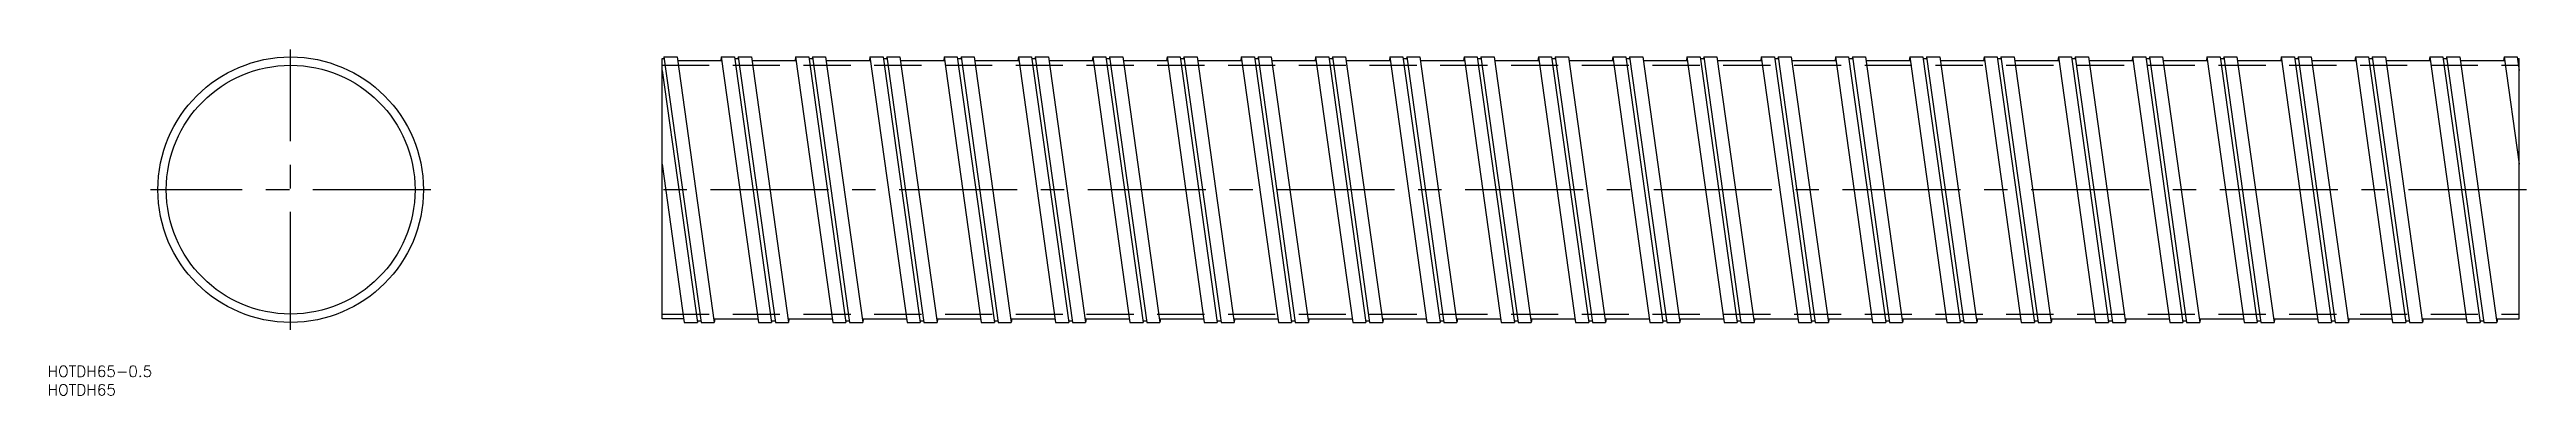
# Model space of a CAD drawing. Extents: x -65 to 602, y -55 to 38.
import ezdxf

# ---------------------------------------------------------------- set-up
doc = ezdxf.new("R2010")
doc.units = 0
doc.linetypes.add('CENTER', pattern=[50.8, 31.75, -6.35, 6.35, -6.35])
doc.linetypes.add('DASHED', pattern=[19.05, 12.7, -6.35])
doc.layers.get('0').update_dxf_attribs({"linetype": 'CONTINUOUS'})
doc.layers.add('CENTER', color=1, linetype='CENTER')
doc.styles.get("Standard").update_dxf_attribs({"font": 'txt.shx', "height": 3, "bigfont": 'bigfont.shx'})

msp = doc.modelspace()

# ---------------------------------------------------------------- linework, layer by layer
at = {"color": 7, "linetype": 'CONTINUOUS'}
for p, q in [((100, -34.8), (100, 35.3)), ((100, 35.3), (100.57, 35.3)), ((100.5, 35.75), (100.44, 35.3)), ((100.5, 35.75), (110.5, -35.75)), ((100.5, 35.75), (104.04, 35.75)), ((104.04, 35.75), (114.04, -35.75)), ((104.17, 34.8), (116.09, 34.8)), ((115.96, 35.75), (115.83, 34.8)), ((115.96, 35.75), (125.96, -35.75)), ((115.96, 35.75), (119.5, 35.75)), ((119.5, 35.75), (129.5, -35.75)), ((119.56, 35.3), (120.57, 35.3)), ((120.5, 35.75), (120.44, 35.3)), ((120.5, 35.75), (130.5, -35.75)), ((120.5, 35.75), (124.04, 35.75)), ((124.04, 35.75), (134.04, -35.75)), ((124.17, 34.8), (136.09, 34.8)), ((135.96, 35.75), (135.83, 34.8)), ((135.96, 35.75), (145.96, -35.75)), ((135.96, 35.75), (139.5, 35.75)), ((139.5, 35.75), (149.5, -35.75)), ((139.56, 35.3), (140.57, 35.3)), ((140.5, 35.75), (140.44, 35.3)), ((140.5, 35.75), (150.5, -35.75)), ((140.5, 35.75), (144.04, 35.75)), ((144.04, 35.75), (154.04, -35.75)), ((144.17, 34.8), (156.09, 34.8)), ((155.96, 35.75), (155.83, 34.8)), ((155.96, 35.75), (165.96, -35.75)), ((155.96, 35.75), (159.5, 35.75)), ((159.5, 35.75), (169.5, -35.75)), ((159.56, 35.3), (160.57, 35.3)), ((160.5, 35.75), (160.44, 35.3)), ((160.5, 35.75), (170.5, -35.75)), ((160.5, 35.75), (164.04, 35.75)), ((164.04, 35.75), (174.04, -35.75)), ((164.17, 34.8), (176.09, 34.8)), ((175.96, 35.75), (175.83, 34.8)), ((175.96, 35.75), (185.96, -35.75)), ((175.96, 35.75), (179.5, 35.75)), ((179.5, 35.75), (189.5, -35.75)), ((179.56, 35.3), (180.57, 35.3)), ((180.5, 35.75), (180.44, 35.3)), ((180.5, 35.75), (190.5, -35.75)), ((180.5, 35.75), (184.04, 35.75)), ((184.04, 35.75), (194.04, -35.75)), ((184.17, 34.8), (196.09, 34.8)), ((195.96, 35.75), (195.83, 34.8)), ((195.96, 35.75), (205.96, -35.75)), ((195.96, 35.75), (199.5, 35.75)), ((199.5, 35.75), (209.5, -35.75)), ((199.56, 35.3), (200.57, 35.3)), ((200.5, 35.75), (200.44, 35.3)), ((200.5, 35.75), (210.5, -35.75)), ((200.5, 35.75), (204.04, 35.75)), ((204.04, 35.75), (214.04, -35.75)), ((204.17, 34.8), (216.09, 34.8)), ((215.96, 35.75), (215.83, 34.8)), ((215.96, 35.75), (225.96, -35.75)), ((215.96, 35.75), (219.5, 35.75)), ((219.5, 35.75), (229.5, -35.75)), ((219.56, 35.3), (220.57, 35.3)), ((220.5, 35.75), (220.44, 35.3)), ((220.5, 35.75), (230.5, -35.75)), ((220.5, 35.75), (224.04, 35.75)), ((224.04, 35.75), (234.04, -35.75)), ((224.17, 34.8), (236.09, 34.8)), ((235.96, 35.75), (235.83, 34.8)), ((235.96, 35.75), (245.96, -35.75)), ((235.96, 35.75), (239.5, 35.75)), ((239.5, 35.75), (249.5, -35.75)), ((239.56, 35.3), (240.57, 35.3)), ((240.5, 35.75), (240.44, 35.3)), ((240.5, 35.75), (250.5, -35.75)), ((240.5, 35.75), (244.04, 35.75)), ((244.04, 35.75), (254.04, -35.75)), ((244.17, 34.8), (256.09, 34.8)), ((255.96, 35.75), (255.83, 34.8)), ((255.96, 35.75), (259.5, 35.75)), ((255.96, 35.75), (265.96, -35.75)), ((259.5, 35.75), (269.5, -35.75)), ((259.56, 35.3), (260.57, 35.3)), ((260.5, 35.75), (260.44, 35.3)), ((260.5, 35.75), (270.5, -35.75)), ((260.5, 35.75), (264.04, 35.75)), ((264.04, 35.75), (274.04, -35.75)), ((264.17, 34.8), (276.09, 34.8)), ((275.96, 35.75), (275.83, 34.8)), ((275.96, 35.75), (285.96, -35.75)), ((275.96, 35.75), (279.5, 35.75)), ((279.5, 35.75), (289.5, -35.75)), ((279.56, 35.3), (280.57, 35.3)), ((280.5, 35.75), (280.44, 35.3)), ((280.5, 35.75), (290.5, -35.75)), ((280.5, 35.75), (284.04, 35.75)), ((284.04, 35.75), (294.04, -35.75)), ((284.17, 34.8), (296.09, 34.8)), ((295.96, 35.75), (295.83, 34.8)), ((295.96, 35.75), (305.96, -35.75)), ((295.96, 35.75), (299.5, 35.75)), ((299.5, 35.75), (309.5, -35.75)), ((299.56, 35.3), (300.57, 35.3)), ((300.5, 35.75), (300.44, 35.3)), ((300.5, 35.75), (310.5, -35.75)), ((300.5, 35.75), (304.04, 35.75)), ((304.04, 35.75), (314.04, -35.75)), ((304.17, 34.8), (316.09, 34.8)), ((315.96, 35.75), (315.83, 34.8)), ((315.96, 35.75), (325.96, -35.75)), ((315.96, 35.75), (319.5, 35.75)), ((319.5, 35.75), (329.5, -35.75)), ((319.56, 35.3), (320.57, 35.3)), ((320.5, 35.75), (320.44, 35.3)), ((320.5, 35.75), (330.5, -35.75)), ((320.5, 35.75), (324.04, 35.75)), ((324.04, 35.75), (334.04, -35.75)), ((324.17, 34.8), (336.09, 34.8)), ((335.96, 35.75), (335.83, 34.8)), ((335.96, 35.75), (345.96, -35.75)), ((335.96, 35.75), (339.5, 35.75)), ((339.5, 35.75), (349.5, -35.75)), ((339.56, 35.3), (340.57, 35.3)), ((340.5, 35.75), (340.44, 35.3)), ((340.5, 35.75), (350.5, -35.75)), ((340.5, 35.75), (344.04, 35.75)), ((344.04, 35.75), (354.04, -35.75)), ((344.17, 34.8), (356.09, 34.8)), ((355.96, 35.75), (355.83, 34.8)), ((355.96, 35.75), (365.96, -35.75)), ((355.96, 35.75), (359.5, 35.75)), ((359.5, 35.75), (369.5, -35.75)), ((359.56, 35.3), (360.57, 35.3)), ((360.5, 35.75), (360.44, 35.3)), ((360.5, 35.75), (370.5, -35.75)), ((360.5, 35.75), (364.04, 35.75)), ((364.04, 35.75), (374.04, -35.75)), ((364.17, 34.8), (376.09, 34.8)), ((375.96, 35.75), (375.83, 34.8)), ((375.96, 35.75), (385.96, -35.75)), ((375.96, 35.75), (379.5, 35.75)), ((379.5, 35.75), (389.5, -35.75)), ((379.56, 35.3), (380.57, 35.3)), ((380.5, 35.75), (380.44, 35.3)), ((380.5, 35.75), (390.5, -35.75)), ((380.5, 35.75), (384.04, 35.75)), ((384.04, 35.75), (394.04, -35.75)), ((384.17, 34.8), (396.09, 34.8)), ((395.96, 35.75), (395.83, 34.8)), ((395.96, 35.75), (405.96, -35.75)), ((395.96, 35.75), (399.5, 35.75)), ((399.5, 35.75), (409.5, -35.75)), ((399.56, 35.3), (400.57, 35.3)), ((400.5, 35.75), (400.44, 35.3)), ((400.5, 35.75), (410.5, -35.75)), ((400.5, 35.75), (404.04, 35.75)), ((404.04, 35.75), (414.04, -35.75)), ((404.17, 34.8), (416.09, 34.8)), ((415.96, 35.75), (415.83, 34.8)), ((415.96, 35.75), (419.5, 35.75)), ((415.96, 35.75), (425.96, -35.75)), ((419.5, 35.75), (429.5, -35.75)), ((419.56, 35.3), (420.57, 35.3)), ((420.5, 35.75), (420.44, 35.3)), ((420.5, 35.75), (430.5, -35.75)), ((420.5, 35.75), (424.04, 35.75)), ((424.04, 35.75), (434.04, -35.75)), ((424.17, 34.8), (436.09, 34.8)), ((435.96, 35.75), (435.83, 34.8)), ((435.96, 35.75), (445.96, -35.75)), ((435.96, 35.75), (439.5, 35.75)), ((439.5, 35.75), (449.5, -35.75)), ((439.56, 35.3), (440.57, 35.3)), ((440.5, 35.75), (440.44, 35.3)), ((440.5, 35.75), (450.5, -35.75)), ((440.5, 35.75), (444.04, 35.75)), ((444.04, 35.75), (454.04, -35.75)), ((444.17, 34.8), (456.09, 34.8)), ((455.96, 35.75), (455.83, 34.8)), ((455.96, 35.75), (465.96, -35.75)), ((455.96, 35.75), (459.5, 35.75)), ((459.5, 35.75), (469.5, -35.75)), ((459.56, 35.3), (460.57, 35.3)), ((460.5, 35.75), (460.44, 35.3)), ((460.5, 35.75), (470.5, -35.75)), ((460.5, 35.75), (464.04, 35.75)), ((464.04, 35.75), (474.04, -35.75)), ((464.17, 34.8), (476.09, 34.8)), ((475.96, 35.75), (475.83, 34.8)), ((475.96, 35.75), (485.96, -35.75)), ((475.96, 35.75), (479.5, 35.75)), ((479.5, 35.75), (489.5, -35.75)), ((479.56, 35.3), (480.57, 35.3)), ((480.5, 35.75), (480.44, 35.3)), ((480.5, 35.75), (490.5, -35.75)), ((480.5, 35.75), (484.04, 35.75)), ((484.04, 35.75), (494.04, -35.75)), ((484.17, 34.8), (496.09, 34.8)), ((495.96, 35.75), (495.83, 34.8)), ((495.96, 35.75), (505.96, -35.75)), ((495.96, 35.75), (499.5, 35.75)), ((499.5, 35.75), (509.5, -35.75)), ((499.56, 35.3), (500.57, 35.3)), ((500.5, 35.75), (500.44, 35.3)), ((500.5, 35.75), (510.5, -35.75)), ((500.5, 35.75), (504.04, 35.75)), ((504.04, 35.75), (514.04, -35.75)), ((504.17, 34.8), (516.09, 34.8)), ((515.96, 35.75), (515.83, 34.8)), ((515.96, 35.75), (525.96, -35.75)), ((515.96, 35.75), (519.5, 35.75)), ((519.5, 35.75), (529.5, -35.75)), ((519.56, 35.3), (520.57, 35.3)), ((520.5, 35.75), (520.44, 35.3)), ((520.5, 35.75), (530.5, -35.75)), ((520.5, 35.75), (524.04, 35.75)), ((524.04, 35.75), (534.04, -35.75)), ((524.17, 34.8), (536.09, 34.8)), ((535.96, 35.75), (535.83, 34.8)), ((535.96, 35.75), (545.96, -35.75)), ((535.96, 35.75), (539.5, 35.75)), ((539.5, 35.75), (549.5, -35.75)), ((539.56, 35.3), (540.57, 35.3)), ((540.5, 35.75), (540.44, 35.3)), ((540.5, 35.75), (550.5, -35.75)), ((540.5, 35.75), (544.04, 35.75)), ((544.04, 35.75), (554.04, -35.75)), ((544.17, 34.8), (556.09, 34.8)), ((555.96, 35.75), (555.83, 34.8)), ((555.96, 35.75), (565.96, -35.75)), ((555.96, 35.75), (559.5, 35.75)), ((559.5, 35.75), (569.5, -35.75)), ((559.56, 35.3), (560.57, 35.3)), ((560.5, 35.75), (560.44, 35.3)), ((560.5, 35.75), (570.5, -35.75)), ((560.5, 35.75), (564.04, 35.75)), ((564.04, 35.75), (574.04, -35.75)), ((564.17, 34.8), (576.09, 34.8)), ((575.96, 35.75), (575.83, 34.8)), ((575.96, 35.75), (585.96, -35.75)), ((575.96, 35.75), (579.5, 35.75)), ((579.5, 35.75), (589.5, -35.75)), ((579.56, 35.3), (580.57, 35.3)), ((580.5, 35.75), (580.44, 35.3)), ((580.5, 35.75), (584.04, 35.75)), ((580.5, 35.75), (590.5, -35.75)), ((584.04, 35.75), (594.04, -35.75)), ((584.17, 34.8), (596.09, 34.8)), ((595.96, 35.75), (595.83, 34.8)), ((595.96, 35.75), (600, 6.87)), ((595.96, 35.75), (599.5, 35.75)), ((599.5, 35.75), (600, 32.14)), ((599.56, 35.3), (600, 35.3)), ((600, -34.8), (600, 35.3)), ((100, 32.14), (109.5, -35.75)), ((100, 6.87), (105.96, -35.75)), ((105.83, -34.8), (100, -34.8)), ((105.96, -35.75), (109.5, -35.75)), ((109.43, -35.3), (110.44, -35.3)), ((109.56, -35.3), (109.5, -35.75)), ((110.5, -35.75), (114.04, -35.75)), ((113.91, -34.8), (125.83, -34.8)), ((114.17, -34.8), (114.04, -35.75)), ((125.96, -35.75), (129.5, -35.75)), ((129.43, -35.3), (130.44, -35.3)), ((129.56, -35.3), (129.5, -35.75)), ((130.5, -35.75), (134.04, -35.75)), ((133.91, -34.8), (145.83, -34.8)), ((134.17, -34.8), (134.04, -35.75)), ((145.96, -35.75), (149.5, -35.75)), ((149.43, -35.3), (150.44, -35.3)), ((149.56, -35.3), (149.5, -35.75)), ((150.5, -35.75), (154.04, -35.75)), ((153.91, -34.8), (165.83, -34.8)), ((154.17, -34.8), (154.04, -35.75)), ((165.96, -35.75), (169.5, -35.75)), ((169.43, -35.3), (170.44, -35.3)), ((169.56, -35.3), (169.5, -35.75)), ((170.5, -35.75), (174.04, -35.75)), ((173.91, -34.8), (185.83, -34.8)), ((174.17, -34.8), (174.04, -35.75)), ((185.96, -35.75), (189.5, -35.75)), ((189.43, -35.3), (190.44, -35.3)), ((189.56, -35.3), (189.5, -35.75)), ((190.5, -35.75), (194.04, -35.75)), ((193.91, -34.8), (205.83, -34.8)), ((194.17, -34.8), (194.04, -35.75)), ((205.96, -35.75), (209.5, -35.75)), ((209.43, -35.3), (210.44, -35.3)), ((209.56, -35.3), (209.5, -35.75)), ((210.5, -35.75), (214.04, -35.75)), ((213.91, -34.8), (225.83, -34.8)), ((214.17, -34.8), (214.04, -35.75)), ((225.96, -35.75), (229.5, -35.75)), ((229.43, -35.3), (230.44, -35.3)), ((229.56, -35.3), (229.5, -35.75)), ((230.5, -35.75), (234.04, -35.75)), ((233.91, -34.8), (245.83, -34.8)), ((234.17, -34.8), (234.04, -35.75)), ((245.96, -35.75), (249.5, -35.75)), ((249.43, -35.3), (250.44, -35.3)), ((249.56, -35.3), (249.5, -35.75)), ((250.5, -35.75), (254.04, -35.75)), ((253.91, -34.8), (265.83, -34.8)), ((254.17, -34.8), (254.04, -35.75)), ((265.96, -35.75), (269.5, -35.75)), ((269.43, -35.3), (270.44, -35.3)), ((269.56, -35.3), (269.5, -35.75)), ((270.5, -35.75), (274.04, -35.75)), ((273.91, -34.8), (285.83, -34.8)), ((274.17, -34.8), (274.04, -35.75)), ((285.96, -35.75), (289.5, -35.75)), ((289.43, -35.3), (290.44, -35.3)), ((289.56, -35.3), (289.5, -35.75)), ((290.5, -35.75), (294.04, -35.75)), ((293.91, -34.8), (305.83, -34.8)), ((294.17, -34.8), (294.04, -35.75)), ((305.96, -35.75), (309.5, -35.75)), ((309.43, -35.3), (310.44, -35.3)), ((309.56, -35.3), (309.5, -35.75)), ((310.5, -35.75), (314.04, -35.75)), ((313.91, -34.8), (325.83, -34.8)), ((314.17, -34.8), (314.04, -35.75)), ((325.96, -35.75), (329.5, -35.75)), ((329.43, -35.3), (330.44, -35.3)), ((329.56, -35.3), (329.5, -35.75)), ((330.5, -35.75), (334.04, -35.75)), ((333.91, -34.8), (345.83, -34.8)), ((334.17, -34.8), (334.04, -35.75)), ((345.96, -35.75), (349.5, -35.75)), ((349.43, -35.3), (350.44, -35.3)), ((349.56, -35.3), (349.5, -35.75)), ((350.5, -35.75), (354.04, -35.75)), ((353.91, -34.8), (365.83, -34.8)), ((354.17, -34.8), (354.04, -35.75)), ((365.96, -35.75), (369.5, -35.75)), ((369.43, -35.3), (370.44, -35.3)), ((369.56, -35.3), (369.5, -35.75)), ((370.5, -35.75), (374.04, -35.75)), ((373.91, -34.8), (385.83, -34.8)), ((374.17, -34.8), (374.04, -35.75)), ((385.96, -35.75), (389.5, -35.75)), ((389.43, -35.3), (390.44, -35.3)), ((389.56, -35.3), (389.5, -35.75)), ((390.5, -35.75), (394.04, -35.75)), ((393.91, -34.8), (405.83, -34.8)), ((394.17, -34.8), (394.04, -35.75)), ((405.96, -35.75), (409.5, -35.75)), ((409.43, -35.3), (410.44, -35.3)), ((409.56, -35.3), (409.5, -35.75)), ((410.5, -35.75), (414.04, -35.75)), ((413.91, -34.8), (425.83, -34.8)), ((414.17, -34.8), (414.04, -35.75)), ((425.96, -35.75), (429.5, -35.75)), ((429.43, -35.3), (430.44, -35.3)), ((429.56, -35.3), (429.5, -35.75)), ((430.5, -35.75), (434.04, -35.75)), ((433.91, -34.8), (445.83, -34.8)), ((434.17, -34.8), (434.04, -35.75)), ((445.96, -35.75), (449.5, -35.75)), ((449.43, -35.3), (450.44, -35.3)), ((449.56, -35.3), (449.5, -35.75)), ((450.5, -35.75), (454.04, -35.75)), ((453.91, -34.8), (465.83, -34.8)), ((454.17, -34.8), (454.04, -35.75)), ((465.96, -35.75), (469.5, -35.75)), ((469.43, -35.3), (470.44, -35.3)), ((469.56, -35.3), (469.5, -35.75)), ((470.5, -35.75), (474.04, -35.75)), ((473.91, -34.8), (485.83, -34.8)), ((474.17, -34.8), (474.04, -35.75)), ((485.96, -35.75), (489.5, -35.75)), ((489.43, -35.3), (490.44, -35.3)), ((489.56, -35.3), (489.5, -35.75)), ((490.5, -35.75), (494.04, -35.75)), ((493.91, -34.8), (505.83, -34.8)), ((494.17, -34.8), (494.04, -35.75)), ((505.96, -35.75), (509.5, -35.75)), ((509.43, -35.3), (510.44, -35.3)), ((509.56, -35.3), (509.5, -35.75)), ((510.5, -35.75), (514.04, -35.75)), ((513.91, -34.8), (525.83, -34.8)), ((514.17, -34.8), (514.04, -35.75)), ((525.96, -35.75), (529.5, -35.75)), ((529.43, -35.3), (530.44, -35.3)), ((529.56, -35.3), (529.5, -35.75)), ((530.5, -35.75), (534.04, -35.75)), ((533.91, -34.8), (545.83, -34.8)), ((534.17, -34.8), (534.04, -35.75)), ((545.96, -35.75), (549.5, -35.75)), ((549.43, -35.3), (550.44, -35.3)), ((549.56, -35.3), (549.5, -35.75)), ((550.5, -35.75), (554.04, -35.75)), ((553.91, -34.8), (565.83, -34.8)), ((554.17, -34.8), (554.04, -35.75)), ((565.96, -35.75), (569.5, -35.75)), ((569.43, -35.3), (570.44, -35.3)), ((569.56, -35.3), (569.5, -35.75)), ((570.5, -35.75), (574.04, -35.75)), ((573.91, -34.8), (585.83, -34.8)), ((574.17, -34.8), (574.04, -35.75)), ((585.96, -35.75), (589.5, -35.75)), ((589.43, -35.3), (590.44, -35.3)), ((589.56, -35.3), (589.5, -35.75)), ((590.5, -35.75), (594.04, -35.75)), ((593.91, -34.8), (600, -34.8)), ((594.17, -34.8), (594.04, -35.75))]:
    msp.add_line(p, q, dxfattribs=at)
at = {"color": 3, "linetype": 'DASHED'}
for p, q in [((100, 33.5), (600, 33.5)), ((100, -33.5), (600, -33.5))]:
    msp.add_line(p, q, dxfattribs=at)
at = {"color": 7, "linetype": 'CONTINUOUS'}
for radius in [35.75, 33.5]:
    msp.add_circle((0, 0), radius, dxfattribs=at)
at = {"layer": 'CENTER', "color": 1, "linetype": 'CENTER'}
for p, q in [((0, -37.75), (0, 37.75)), ((37.75, 0), (-37.75, 0)), ((602, 0), (98, 0))]:
    msp.add_line(p, q, dxfattribs=at)

# ---------------------------------------------------------------- texts
at = {"color": 7, "linetype": 'CONTINUOUS'}
for s, p in [('HOTDH65-0.5', (-65.44, -50.43)), ('HOTDH65', (-65.44, -55.43))]:
    msp.add_text(s, height=3, dxfattribs=at).set_placement(p)

doc.saveas('drawing.dxf')
